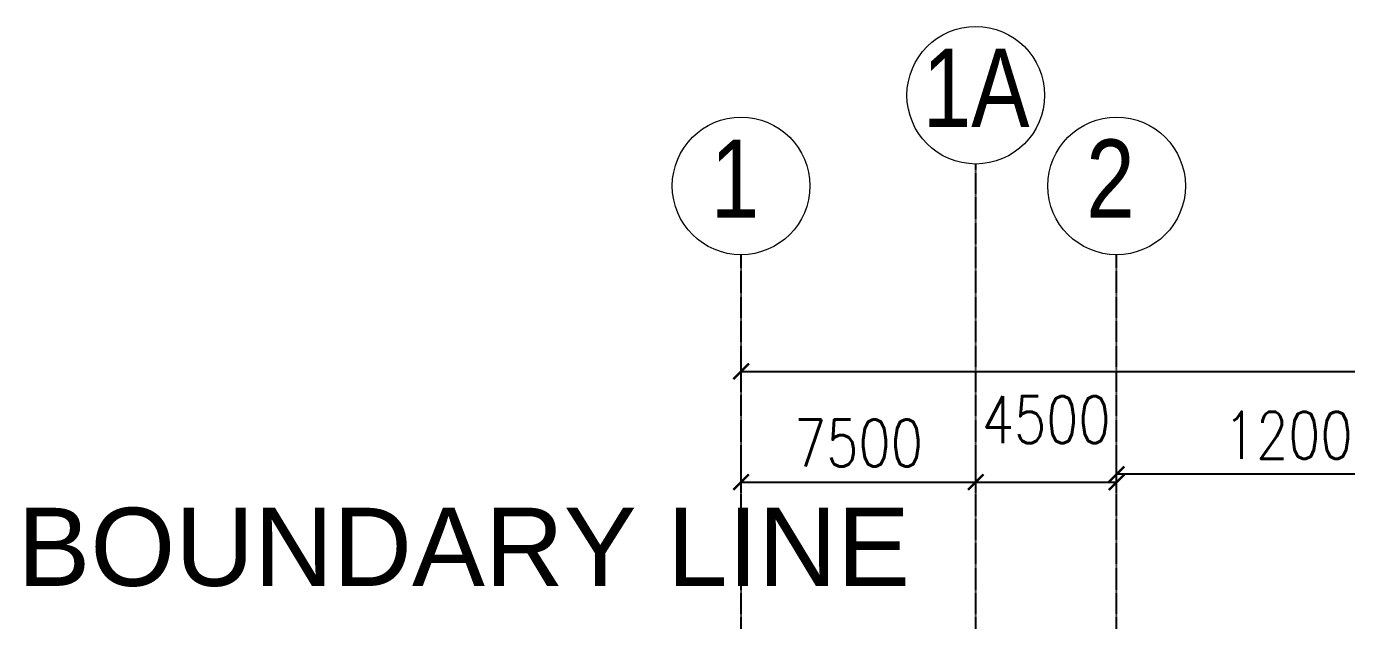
# Model space of a CAD drawing. Header units: inches. Extents: x 30871 to 1364211, y -265788 to 330728.
# Drawn here: x 152740 to 194935, y 268511 to 287509 of the extents above; entities that cross this region are included whole.
import ezdxf
from ezdxf.enums import TextEntityAlignment as Align

# ---------------------------------------------------------------- set-up
doc = ezdxf.new("R2010")
doc.units = ezdxf.units.IN
doc.header["$MEASUREMENT"] = 0
doc.linetypes.add('CENTER', pattern=[2, 1.25, -0.25, 0.25, -0.25])
doc.linetypes.add('PHANTOM', pattern=[2.5, 1.25, -0.25, 0.25, -0.25, 0.25, -0.25])
doc.layers.add('A-_ANOT----_T-', color=7, linetype='Continuous', lineweight=0)
for name, color, linetype in [('A-_ANOTDIME_E-', 20, 'Continuous'), ('A-_ANOTGRID----_', 8, 'CENTER'), ('BO', 10, 'PHANTOM')]:
    doc.layers.add(name, color=color, linetype=linetype)
doc.styles.add('GOLF-ENG', font='micross.ttf')
doc.styles.add('MINR_500', font='arial.ttf', dxfattribs={"width": 0.8, "height": 1250})
doc.styles.add('Simplex_0', font='simplex.shx', dxfattribs={"width": 0.8})
doc.dimstyles.new('DIM 200', dxfattribs={"dimscale": 50, "dimtxt": 30, "dimasz": 10, "dimexe": 10, "dimexo": 1, "dimgap": 10, "dimtad": 1, "dimdec": 0, "dimdsep": 46, "dimtxsty": 'Simplex_0', "dimblk": 'ARCHTICK', "dimcen": 2.5, "dimclrd": 256, "dimclre": 256, "dimclrt": 256, "dimazin": 3, "dimtfac": 1, "dimtdec": 0, "dimtmove": 2, "dimatfit": 3, "dimldrblk": 'TerminatorOpen', "dimfxl": 1, "dimlwd": -1, "dimlwe": -1, "dimarcsym": 0})

# ---------------------------------------------------------------- blocks, each defined once
blk = doc.blocks.new('SITE 2')
at = {"color": 1, "style": 'GOLF-ENG'}
blk.add_text('BOUNDARY LINE', height=2500, dxfattribs=at).set_placement((999488, 10360396), align=Align.CENTER)
blk = doc.blocks.new('GRIDAT')
at = {"layer": 'A-_ANOT----_T-'}
blk.add_circle((37968, 955710), 2200, dxfattribs=at)
at = {"layer": 'A-_ANOT----_T-', "style": 'MINR_500', "width": 0.8}
blk.add_attdef('1', (37060, 954665), '', height=2500, dxfattribs=at)
blk = doc.blocks.new('_ARCHTICK')
at = {"color": 0, "linetype": 'ByBlock', "const_width": 0.15}
blk.add_lwpolyline([(-0.5, -0.5), (0.5, 0.5)], dxfattribs=at)
blk = doc.blocks.new('*D296')
at = {"layer": 'A-_ANOTDIME_E-', "transparency": 16777216}
for p, q in [((175584, 272588), (175584, 273438)), ((183084, 272588), (183084, 273438)), ((175584, 272938), (183084, 272938))]:
    blk.add_line(p, q, dxfattribs=at)
at = {"layer": 'Defpoints', "color": 0, "transparency": 16777216}
for p in [(183084, 272938), (175584, 272538, 0), (183084, 272538, 0)]:
    blk.add_point(p, dxfattribs=at)
at = {"layer": 'A-_ANOTDIME_E-', "transparency": 16777216, "xscale": 500, "yscale": 500, "zscale": 500, "rotation": 180}
blk.add_blockref('_ARCHTICK', (175584, 272938), dxfattribs=at)
at = {"layer": 'A-_ANOTDIME_E-', "transparency": 16777216, "xscale": 500, "yscale": 500, "zscale": 500}
blk.add_blockref('_ARCHTICK', (183084, 272938), dxfattribs=at)
at = {"layer": 'A-_ANOTDIME_E-', "transparency": 16777216, "insert": (179334, 274188), "char_height": 1500, "attachment_point": 5, "style": 'Simplex_0'}
blk.add_mtext('7500', dxfattribs=at)
blk = doc.blocks.new('TerminatorOpen')
at = {"color": 0, "linetype": 'ByBlock', "lineweight": -2}
for q in [(-1, 0.5), (-1, 0), (-1, -0.5)]:
    blk.add_line((0, 0), q, dxfattribs=at)
blk = doc.blocks.new('*D297')
at = {"layer": 'A-_ANOTDIME_E-', "transparency": 16777216}
for p, q in [((187584, 272588), (187584, 273688)), ((199584, 272588), (199584, 273688)), ((199584, 273188), (187584, 273188))]:
    blk.add_line(p, q, dxfattribs=at)
at = {"layer": 'Defpoints', "color": 0, "transparency": 16777216}
for p in [(187584, 273188), (187584, 272538, 0), (199584, 272538, 0)]:
    blk.add_point(p, dxfattribs=at)
at = {"layer": 'A-_ANOTDIME_E-', "transparency": 16777216, "xscale": 500, "yscale": 500, "zscale": 500, "rotation": 180}
blk.add_blockref('_ARCHTICK', (187584, 273188), dxfattribs=at)
at = {"layer": 'A-_ANOTDIME_E-', "transparency": 16777216, "xscale": 500, "yscale": 500, "zscale": 500}
blk.add_blockref('_ARCHTICK', (199584, 273188), dxfattribs=at)
at = {"layer": 'A-_ANOTDIME_E-', "transparency": 16777216, "insert": (193584, 274438), "char_height": 1500, "attachment_point": 5, "style": 'Simplex_0'}
blk.add_mtext('12000', dxfattribs=at)
blk = doc.blocks.new('*D298')
at = {"layer": 'A-_ANOTDIME_E-', "transparency": 16777216}
for p, q in [((175584, 275877), (175584, 276977)), ((331584, 275877), (331584, 276977)), ((175584, 276477), (331584, 276477))]:
    blk.add_line(p, q, dxfattribs=at)
at = {"layer": 'Defpoints', "color": 0, "transparency": 16777216}
for p in [(331584, 276477), (175584, 275827, 0), (331584, 275827, 0)]:
    blk.add_point(p, dxfattribs=at)
at = {"layer": 'A-_ANOTDIME_E-', "transparency": 16777216, "xscale": 500, "yscale": 500, "zscale": 500, "rotation": 180}
blk.add_blockref('_ARCHTICK', (175584, 276477), dxfattribs=at)
at = {"layer": 'A-_ANOTDIME_E-', "transparency": 16777216, "xscale": 500, "yscale": 500, "zscale": 500}
blk.add_blockref('_ARCHTICK', (331584, 276477), dxfattribs=at)
at = {"layer": 'A-_ANOTDIME_E-', "transparency": 16777216, "insert": (253584, 277727), "char_height": 1500, "attachment_point": 5, "style": 'Simplex_0'}
blk.add_mtext('156000', dxfattribs=at)
blk = doc.blocks.new('*D339')
at = {"layer": 'A-_ANOTDIME_E-', "transparency": 16777216}
for p, q in [((183084, 272588), (183084, 273438)), ((187584, 272588), (187584, 273438)), ((183084, 272938), (187584, 272938))]:
    blk.add_line(p, q, dxfattribs=at)
at = {"layer": 'Defpoints', "color": 0, "transparency": 16777216}
for p in [(187584, 272938), (183084, 272538), (187584, 272538)]:
    blk.add_point(p, dxfattribs=at)
at = {"layer": 'A-_ANOTDIME_E-', "transparency": 16777216, "xscale": 500, "yscale": 500, "zscale": 500, "rotation": 180}
blk.add_blockref('_ARCHTICK', (183084, 272938), dxfattribs=at)
at = {"layer": 'A-_ANOTDIME_E-', "transparency": 16777216, "xscale": 500, "yscale": 500, "zscale": 500}
blk.add_blockref('_ARCHTICK', (187584, 272938), dxfattribs=at)
at = {"layer": 'A-_ANOTDIME_E-', "transparency": 16777216, "insert": (185334, 274938), "char_height": 1500, "attachment_point": 5, "style": 'Simplex_0'}
blk.add_mtext('4500', dxfattribs=at)

msp = doc.modelspace()

# ---------------------------------------------------------------- linework, layer by layer
at = {"layer": 'A-_ANOTGRID----_'}
msp.add_line((183083.575, 87001.161), (183083.575, 283109.256), dxfattribs=at)
for points in [[(175583.575, 87001.161), (175583.575, 280209.593)], [(187583.575, 87001.161), (187583.575, 280209.593)]]:
    msp.add_lwpolyline(points, dxfattribs=at)

# ---------------------------------------------------------------- block references
ref = msp.add_blockref('GRIDAT', (145115.478, -670400.751), dxfattribs=at)
ref.add_attrib('1', '1A', (181383.699, 284291.952), dxfattribs={"layer": 'A-_ANOT----_T-', "height": 2500, "style": 'MINR_500', "width": 0.8})
ref = msp.add_blockref('GRIDAT', (137615.478, -673301.503), dxfattribs=at)
ref.add_attrib('1', '1', (174610.62, 281391.2), dxfattribs={"layer": 'A-_ANOT----_T-', "height": 2500, "style": 'MINR_500', "width": 0.8})
ref = msp.add_blockref('GRIDAT', (149615.478, -673301.503), dxfattribs=at)
ref.add_attrib('1', '2', (186610.62, 281391.2), dxfattribs={"layer": 'A-_ANOT----_T-', "height": 2500, "style": 'MINR_500', "width": 0.8})
at = {"layer": 'BO'}
msp.add_blockref('SITE 2', (-832772.253, -10090776.26, 0), dxfattribs=at)

# ---------------------------------------------------------------- dimensions: what is measured, and where the dimension line sits
at = {"layer": 'A-_ANOTDIME_E-'}
for base, p1, p2, picture, middle in [((331583.575, 276477.171, 0), (175583.575, 275827.115), (331583.575, 275827.115, 0), '*D298', (253583.575, 277727.171, 0)), ((187583.575, 272938.02), (183083.575, 272537.964), (187583.575, 272537.964), '*D339', (185333.575, 274938.02)), ((183083.575, 272938.02, 0), (175583.575, 272537.964), (183083.575, 272537.964), '*D296', (179333.575, 274188.02, 0))]:
    dim = msp.add_linear_dim(base=base, p1=p1, p2=p2, dimstyle='DIM 200', dxfattribs=at)
    dim.commit()
    dim.dimension.update_dxf_attribs({"geometry": picture, "text_midpoint": middle})
dim = msp.add_linear_dim(base=(187583.575, 273188.02, 0), p1=(199583.575, 272537.964, 0), p2=(187583.575, 272537.964), angle=180, dimstyle='DIM 200', dxfattribs=at)
dim.commit()
dim.dimension.update_dxf_attribs({"geometry": '*D297', "text_midpoint": (193583.575, 274438.02, 0)})

doc.saveas('drawing.dxf')
